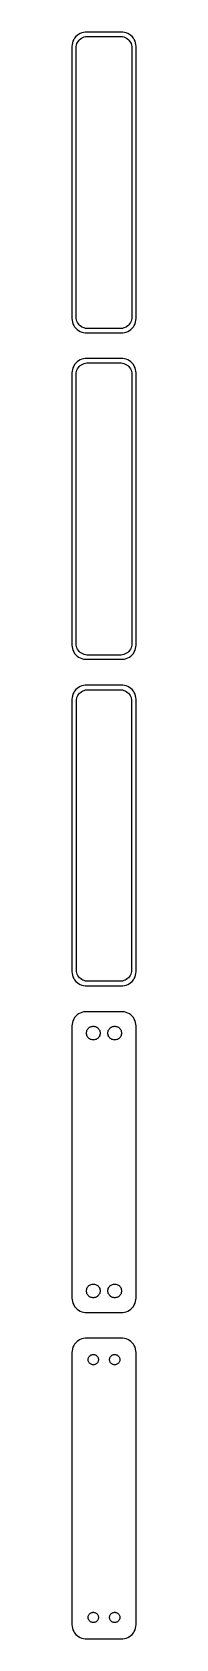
# Model space of a CAD drawing. Header units: metres. Extents: x -11 to 11, y 404 to 964.
import ezdxf

# ---------------------------------------------------------------- set-up
doc = ezdxf.new("R2010")
doc.units = ezdxf.units.M

msp = doc.modelspace()

# ---------------------------------------------------------------- linework, layer by layer
for p, q in [((-11.2106, 960.127), (-11.25, 959.5)), ((-11.25, 959.5), (-11.25, 864.5)), ((-11.0929, 960.743), (-11.2106, 960.127)), ((-10.8989, 961.341), (-11.0929, 960.743)), ((-10.6315, 961.909), (-10.8989, 961.341)), ((-10.2951, 962.439), (-10.6315, 961.909)), ((-9.89484, 962.923), (-10.2951, 962.439)), ((-9.43712, 963.353), (-9.89484, 962.923)), ((-9.75, 959), (-9.71844, 959.501)), ((-9.71844, 959.501), (-9.62433, 959.995)), ((-9.62433, 959.995), (-9.4691, 960.472)), ((-9.4691, 960.472), (-9.25522, 960.927)), ((-8.92912, 963.722), (-9.43712, 963.353)), ((-9.25522, 960.927), (-8.98605, 961.351)), ((-8.98605, 961.351), (-8.66586, 961.738)), ((-8.37889, 964.024), (-8.92912, 963.722)), ((-8.66586, 961.738), (-8.29968, 962.082)), ((-7.79507, 964.255), (-8.37889, 964.024)), ((-8.29968, 962.082), (-7.8933, 962.377)), ((-7.8933, 962.377), (-7.45311, 962.619)), ((-7.1869, 964.411), (-7.79507, 964.255)), ((-7.45311, 962.619), (-6.98605, 962.804)), ((-6.56395, 964.49), (-7.1869, 964.411)), ((-6.98605, 962.804), (-6.49951, 962.929)), ((6.56395, 964.49), (-6.56395, 964.49)), ((-6.49951, 962.929), (-6.00116, 962.992)), ((-6.00116, 962.992), (6.00116, 962.992)), ((6.00116, 962.992), (6.49951, 962.929)), ((6.49951, 962.929), (6.98605, 962.804)), ((7.1869, 964.411), (6.56395, 964.49)), ((6.98605, 962.804), (7.45311, 962.619)), ((7.79507, 964.255), (7.1869, 964.411)), ((7.45311, 962.619), (7.8933, 962.377)), ((8.37889, 964.024), (7.79507, 964.255)), ((7.8933, 962.377), (8.29968, 962.082)), ((8.29968, 962.082), (8.66586, 961.738)), ((8.92912, 963.722), (8.37889, 964.024)), ((8.66586, 961.738), (8.98605, 961.351)), ((9.43712, 963.353), (8.92912, 963.722)), ((8.98605, 961.351), (9.25522, 960.927)), ((9.25522, 960.927), (9.4691, 960.472)), ((9.89484, 962.923), (9.43712, 963.353)), ((9.4691, 960.472), (9.62433, 959.995)), ((9.62433, 959.995), (9.71844, 959.501)), ((9.71844, 959.501), (9.75, 959)), ((10.2951, 962.439), (9.89484, 962.923)), ((10.6315, 961.909), (10.2951, 962.439)), ((10.8989, 961.341), (10.6315, 961.909)), ((11.0929, 960.743), (10.8989, 961.341)), ((11.2106, 960.127), (11.0929, 960.743)), ((11.25, 959.5), (11.2106, 960.127)), ((11.25, 864.5), (11.25, 959.5)), ((-9.75, 865), (-9.75, 959)), ((9.75, 959), (9.75, 865)), ((-11.25, 864.5), (-11.2106, 863.873)), ((-9.71844, 864.499), (-9.75, 865)), ((-9.62433, 864.005), (-9.71844, 864.499)), ((-9.4691, 863.528), (-9.62433, 864.005)), ((9.62433, 864.005), (9.4691, 863.528)), ((9.71844, 864.499), (9.62433, 864.005)), ((9.75, 865), (9.71844, 864.499)), ((11.2106, 863.873), (11.25, 864.5)), ((-11.2106, 863.873), (-11.0929, 863.257)), ((-11.0929, 863.257), (-10.8989, 862.659)), ((-10.8989, 862.659), (-10.6315, 862.091)), ((-10.6315, 862.091), (-10.2951, 861.561)), ((-10.2951, 861.561), (-9.89484, 861.077)), ((-9.89484, 861.077), (-9.43712, 860.647)), ((-9.25522, 863.073), (-9.4691, 863.528)), ((-9.43712, 860.647), (-8.92912, 860.278)), ((-8.98605, 862.649), (-9.25522, 863.073)), ((-8.66586, 862.262), (-8.98605, 862.649)), ((-8.92912, 860.278), (-8.37889, 859.976)), ((-8.29968, 861.918), (-8.66586, 862.262)), ((-8.37889, 859.976), (-7.79507, 859.745)), ((-7.8933, 861.623), (-8.29968, 861.918)), ((-7.45311, 861.381), (-7.8933, 861.623)), ((-7.79507, 859.745), (-7.1869, 859.589)), ((-6.98605, 861.196), (-7.45311, 861.381)), ((-7.1869, 859.589), (-6.56395, 859.51)), ((-6.49951, 861.071), (-6.98605, 861.196)), ((-6.56395, 859.51), (6.56395, 859.51)), ((-6.00116, 861.008), (-6.49951, 861.071)), ((6.00116, 861.008), (-6.00116, 861.008)), ((6.49951, 861.071), (6.00116, 861.008)), ((6.98605, 861.196), (6.49951, 861.071)), ((6.56395, 859.51), (7.1869, 859.589)), ((7.45311, 861.381), (6.98605, 861.196)), ((7.1869, 859.589), (7.79507, 859.745)), ((7.8933, 861.623), (7.45311, 861.381)), ((7.79507, 859.745), (8.37889, 859.976)), ((8.29968, 861.918), (7.8933, 861.623)), ((8.66586, 862.262), (8.29968, 861.918)), ((8.37889, 859.976), (8.92912, 860.278)), ((8.98605, 862.649), (8.66586, 862.262)), ((8.92912, 860.278), (9.43712, 860.647)), ((9.25522, 863.073), (8.98605, 862.649)), ((9.4691, 863.528), (9.25522, 863.073)), ((9.43712, 860.647), (9.89484, 861.077)), ((9.89484, 861.077), (10.2951, 861.561)), ((10.2951, 861.561), (10.6315, 862.091)), ((10.6315, 862.091), (10.8989, 862.659)), ((10.8989, 862.659), (11.0929, 863.257)), ((11.0929, 863.257), (11.2106, 863.873)), ((-10.8989, 847.341), (-11.0929, 846.743)), ((-10.6315, 847.909), (-10.8989, 847.341)), ((-10.2951, 848.439), (-10.6315, 847.909)), ((-9.89484, 848.923), (-10.2951, 848.439)), ((-9.43712, 849.353), (-9.89484, 848.923)), ((-8.92912, 849.722), (-9.43712, 849.353)), ((-9.25522, 846.927), (-8.98605, 847.351)), ((-8.98605, 847.351), (-8.66586, 847.738)), ((-8.37889, 850.024), (-8.92912, 849.722)), ((-8.66586, 847.738), (-8.29968, 848.082)), ((-7.79507, 850.255), (-8.37889, 850.024)), ((-8.29968, 848.082), (-7.8933, 848.377)), ((-7.8933, 848.377), (-7.45311, 848.619)), ((-7.1869, 850.411), (-7.79507, 850.255)), ((-7.45311, 848.619), (-6.98605, 848.804)), ((-6.56395, 850.49), (-7.1869, 850.411)), ((-6.98605, 848.804), (-6.49951, 848.929)), ((6.56395, 850.49), (-6.56395, 850.49)), ((-6.49951, 848.929), (-6.00116, 848.992)), ((-6.00116, 848.992), (6.00116, 848.992)), ((6.00116, 848.992), (6.49951, 848.929)), ((6.49951, 848.929), (6.98605, 848.804)), ((7.1869, 850.411), (6.56395, 850.49)), ((6.98605, 848.804), (7.45311, 848.619)), ((7.79507, 850.255), (7.1869, 850.411)), ((7.45311, 848.619), (7.8933, 848.377)), ((8.37889, 850.024), (7.79507, 850.255)), ((7.8933, 848.377), (8.29968, 848.082)), ((8.29968, 848.082), (8.66586, 847.738)), ((8.92912, 849.722), (8.37889, 850.024)), ((8.66586, 847.738), (8.98605, 847.351)), ((9.43712, 849.353), (8.92912, 849.722)), ((8.98605, 847.351), (9.25522, 846.927)), ((9.89484, 848.923), (9.43712, 849.353)), ((10.2951, 848.439), (9.89484, 848.923)), ((10.6315, 847.909), (10.2951, 848.439)), ((10.8989, 847.341), (10.6315, 847.909)), ((11.0929, 846.743), (10.8989, 847.341)), ((-11.2106, 846.127), (-11.25, 845.5)), ((-11.25, 845.5), (-11.25, 750.5)), ((-11.0929, 846.743), (-11.2106, 846.127)), ((-9.75, 845), (-9.71844, 845.501)), ((-9.75, 751), (-9.75, 845)), ((-9.71844, 845.501), (-9.62433, 845.995)), ((-9.62433, 845.995), (-9.4691, 846.472)), ((-9.4691, 846.472), (-9.25522, 846.927)), ((9.25522, 846.927), (9.4691, 846.472)), ((9.4691, 846.472), (9.62433, 845.995)), ((9.62433, 845.995), (9.71844, 845.501)), ((9.71844, 845.501), (9.75, 845)), ((9.75, 845), (9.75, 751)), ((11.2106, 846.127), (11.0929, 846.743)), ((11.25, 845.5), (11.2106, 846.127)), ((11.25, 750.5), (11.25, 845.5)), ((-11.25, 750.5), (-11.2106, 749.873)), ((-11.2106, 749.873), (-11.0929, 749.257)), ((-11.0929, 749.257), (-10.8989, 748.659)), ((-10.8989, 748.659), (-10.6315, 748.091)), ((-10.6315, 748.091), (-10.2951, 747.561)), ((-10.2951, 747.561), (-9.89484, 747.077)), ((-9.89484, 747.077), (-9.43712, 746.647)), ((-9.71844, 750.499), (-9.75, 751)), ((-9.62433, 750.005), (-9.71844, 750.499)), ((-9.4691, 749.528), (-9.62433, 750.005)), ((-9.25522, 749.073), (-9.4691, 749.528)), ((-9.43712, 746.647), (-8.92912, 746.278)), ((-8.98605, 748.649), (-9.25522, 749.073)), ((-8.66586, 748.262), (-8.98605, 748.649)), ((-8.92912, 746.278), (-8.37889, 745.976)), ((-8.29968, 747.918), (-8.66586, 748.262)), ((-7.8933, 747.623), (-8.29968, 747.918)), ((-7.45311, 747.381), (-7.8933, 747.623)), ((-6.98605, 747.196), (-7.45311, 747.381)), ((-6.49951, 747.071), (-6.98605, 747.196)), ((-6.00116, 747.008), (-6.49951, 747.071)), ((6.00116, 747.008), (-6.00116, 747.008)), ((6.49951, 747.071), (6.00116, 747.008)), ((6.98605, 747.196), (6.49951, 747.071)), ((7.45311, 747.381), (6.98605, 747.196)), ((7.8933, 747.623), (7.45311, 747.381)), ((8.29968, 747.918), (7.8933, 747.623)), ((8.66586, 748.262), (8.29968, 747.918)), ((8.37889, 745.976), (8.92912, 746.278)), ((8.98605, 748.649), (8.66586, 748.262)), ((8.92912, 746.278), (9.43712, 746.647)), ((9.25522, 749.073), (8.98605, 748.649)), ((9.4691, 749.528), (9.25522, 749.073)), ((9.43712, 746.647), (9.89484, 747.077)), ((9.62433, 750.005), (9.4691, 749.528)), ((9.71844, 750.499), (9.62433, 750.005)), ((9.75, 751), (9.71844, 750.499)), ((9.89484, 747.077), (10.2951, 747.561)), ((10.2951, 747.561), (10.6315, 748.091)), ((10.6315, 748.091), (10.8989, 748.659)), ((10.8989, 748.659), (11.0929, 749.257)), ((11.0929, 749.257), (11.2106, 749.873)), ((11.2106, 749.873), (11.25, 750.5)), ((-8.37889, 745.976), (-7.79507, 745.745)), ((-7.79507, 745.745), (-7.1869, 745.589)), ((-7.1869, 745.589), (-6.56395, 745.51)), ((-6.56395, 745.51), (6.56395, 745.51)), ((6.56395, 745.51), (7.1869, 745.589)), ((7.1869, 745.589), (7.79507, 745.745)), ((7.79507, 745.745), (8.37889, 745.976)), ((-9.89484, 734.923), (-10.2951, 734.439)), ((-9.43712, 735.353), (-9.89484, 734.923)), ((-8.92912, 735.722), (-9.43712, 735.353)), ((-8.37889, 736.024), (-8.92912, 735.722)), ((-7.79507, 736.255), (-8.37889, 736.024)), ((-7.1869, 736.411), (-7.79507, 736.255)), ((-6.56395, 736.49), (-7.1869, 736.411)), ((6.56395, 736.49), (-6.56395, 736.49)), ((7.1869, 736.411), (6.56395, 736.49)), ((7.79507, 736.255), (7.1869, 736.411)), ((8.37889, 736.024), (7.79507, 736.255)), ((8.92912, 735.722), (8.37889, 736.024)), ((9.43712, 735.353), (8.92912, 735.722)), ((9.89484, 734.923), (9.43712, 735.353)), ((10.2951, 734.439), (9.89484, 734.923)), ((-11.2106, 732.127), (-11.25, 731.5)), ((-11.25, 731.5), (-11.25, 636.5)), ((-11.0929, 732.743), (-11.2106, 732.127)), ((-10.8989, 733.341), (-11.0929, 732.743)), ((-10.6315, 733.909), (-10.8989, 733.341)), ((-10.2951, 734.439), (-10.6315, 733.909)), ((-9.62262, 731), (-9.59209, 731.485)), ((-9.62262, 637), (-9.62262, 731)), ((-9.59209, 731.485), (-9.50096, 731.963)), ((-9.50096, 731.963), (-9.35068, 732.426)), ((-9.35068, 732.426), (-9.1436, 732.866)), ((-9.1436, 732.866), (-8.88301, 733.276)), ((-8.88301, 733.276), (-8.57301, 733.651)), ((-8.57301, 733.651), (-8.21851, 733.984)), ((-8.21851, 733.984), (-7.82506, 734.27)), ((-7.82506, 734.27), (-7.39888, 734.504)), ((-7.39888, 734.504), (-6.9467, 734.683)), ((-6.9467, 734.683), (-6.47565, 734.804)), ((-6.47565, 734.804), (-5.99316, 734.865)), ((-5.99316, 734.865), (5.99316, 734.865)), ((5.99316, 734.865), (6.47565, 734.804)), ((6.47565, 734.804), (6.9467, 734.683)), ((6.9467, 734.683), (7.39888, 734.504)), ((7.39888, 734.504), (7.82506, 734.27)), ((7.82506, 734.27), (8.21851, 733.984)), ((8.21851, 733.984), (8.57301, 733.651)), ((8.57301, 733.651), (8.88301, 733.276)), ((8.88301, 733.276), (9.1436, 732.866)), ((9.1436, 732.866), (9.35068, 732.426)), ((9.35068, 732.426), (9.50096, 731.963)), ((9.50096, 731.963), (9.59209, 731.485)), ((9.59209, 731.485), (9.62262, 731)), ((9.62262, 731), (9.62262, 637)), ((10.6315, 733.909), (10.2951, 734.439)), ((10.8989, 733.341), (10.6315, 733.909)), ((11.0929, 732.743), (10.8989, 733.341)), ((11.2106, 732.127), (11.0929, 732.743)), ((11.25, 731.5), (11.2106, 732.127)), ((11.25, 636.5), (11.25, 731.5)), ((-11.25, 636.5), (-11.2106, 635.873)), ((-11.2106, 635.873), (-11.0929, 635.257)), ((-11.0929, 635.257), (-10.8989, 634.659)), ((-10.8989, 634.659), (-10.6315, 634.091)), ((-10.6315, 634.091), (-10.2951, 633.561)), ((-9.59209, 636.515), (-9.62262, 637)), ((-9.50096, 636.037), (-9.59209, 636.515)), ((-9.35068, 635.574), (-9.50096, 636.037)), ((-9.1436, 635.134), (-9.35068, 635.574)), ((-8.88301, 634.724), (-9.1436, 635.134)), ((-8.57301, 634.349), (-8.88301, 634.724)), ((-8.21851, 634.016), (-8.57301, 634.349)), ((-7.82506, 633.73), (-8.21851, 634.016)), ((8.21851, 634.016), (7.82506, 633.73)), ((8.57301, 634.349), (8.21851, 634.016)), ((8.88301, 634.724), (8.57301, 634.349)), ((9.1436, 635.134), (8.88301, 634.724)), ((9.35068, 635.574), (9.1436, 635.134)), ((9.50096, 636.037), (9.35068, 635.574)), ((9.59209, 636.515), (9.50096, 636.037)), ((9.62262, 637), (9.59209, 636.515)), ((10.2951, 633.561), (10.6315, 634.091)), ((10.6315, 634.091), (10.8989, 634.659)), ((10.8989, 634.659), (11.0929, 635.257)), ((11.0929, 635.257), (11.2106, 635.873)), ((11.2106, 635.873), (11.25, 636.5)), ((-10.2951, 633.561), (-9.89484, 633.077)), ((-9.89484, 633.077), (-9.43712, 632.647)), ((-9.43712, 632.647), (-8.92912, 632.278)), ((-8.92912, 632.278), (-8.37889, 631.976)), ((-8.37889, 631.976), (-7.79507, 631.745)), ((-7.39888, 633.496), (-7.82506, 633.73)), ((-7.79507, 631.745), (-7.1869, 631.589)), ((-6.9467, 633.317), (-7.39888, 633.496)), ((-7.1869, 631.589), (-6.56395, 631.51)), ((-6.47565, 633.196), (-6.9467, 633.317)), ((-6.56395, 631.51), (6.56395, 631.51)), ((-5.99316, 633.135), (-6.47565, 633.196)), ((5.99316, 633.135), (-5.99316, 633.135)), ((6.47565, 633.196), (5.99316, 633.135)), ((6.9467, 633.317), (6.47565, 633.196)), ((6.56395, 631.51), (7.1869, 631.589)), ((7.39888, 633.496), (6.9467, 633.317)), ((7.1869, 631.589), (7.79507, 631.745)), ((7.82506, 633.73), (7.39888, 633.496)), ((7.79507, 631.745), (8.37889, 631.976)), ((8.37889, 631.976), (8.92912, 632.278)), ((8.92912, 632.278), (9.43712, 632.647)), ((9.43712, 632.647), (9.89484, 633.077)), ((9.89484, 633.077), (10.2951, 633.561)), ((-11.2106, 618.127), (-11.25, 617.5)), ((-11.25, 617.5), (-11.25, 522.5)), ((-11.0929, 618.743), (-11.2106, 618.127)), ((-10.8989, 619.341), (-11.0929, 618.743)), ((-10.6315, 619.909), (-10.8989, 619.341)), ((-10.2951, 620.439), (-10.6315, 619.909)), ((-9.89484, 620.923), (-10.2951, 620.439)), ((-9.43712, 621.353), (-9.89484, 620.923)), ((-8.92912, 621.722), (-9.43712, 621.353)), ((-8.37889, 622.024), (-8.92912, 621.722)), ((-7.79507, 622.255), (-8.37889, 622.024)), ((-7.1869, 622.411), (-7.79507, 622.255)), ((-6.56395, 622.49), (-7.1869, 622.411)), ((6.56395, 622.49), (-6.56395, 622.49)), ((-5.03598, 617.026), (-4.77187, 617.172)), ((-4.77187, 617.172), (-4.49164, 617.283)), ((-4.49164, 617.283), (-4.19971, 617.357)), ((-4.19971, 617.357), (-3.9007, 617.395)), ((-3.9007, 617.395), (-3.59929, 617.395)), ((-3.59929, 617.395), (-3.30028, 617.357)), ((-3.30028, 617.357), (-3.00835, 617.283)), ((-3.00835, 617.283), (-2.72812, 617.172)), ((-2.72812, 617.172), (-2.464, 617.026)), ((2.464, 617.026), (2.72812, 617.172)), ((2.72812, 617.172), (3.00835, 617.283)), ((3.00835, 617.283), (3.30028, 617.357)), ((3.30028, 617.357), (3.59929, 617.395)), ((3.59929, 617.395), (3.9007, 617.395)), ((3.9007, 617.395), (4.19971, 617.357)), ((4.19971, 617.357), (4.49164, 617.283)), ((4.49164, 617.283), (4.77187, 617.172)), ((4.77187, 617.172), (5.03598, 617.026)), ((7.1869, 622.411), (6.56395, 622.49)), ((7.79507, 622.255), (7.1869, 622.411)), ((8.37889, 622.024), (7.79507, 622.255)), ((8.92912, 621.722), (8.37889, 622.024)), ((9.43712, 621.353), (8.92912, 621.722)), ((9.89484, 620.923), (9.43712, 621.353)), ((10.2951, 620.439), (9.89484, 620.923)), ((10.6315, 619.909), (10.2951, 620.439)), ((10.8989, 619.341), (10.6315, 619.909)), ((11.0929, 618.743), (10.8989, 619.341)), ((11.2106, 618.127), (11.0929, 618.743)), ((11.25, 617.5), (11.2106, 618.127)), ((11.25, 522.5), (11.25, 617.5)), ((-6.14999, 615), (-6.13107, 615.301)), ((-6.13107, 614.699), (-6.14999, 615)), ((-6.13107, 615.301), (-6.07458, 615.597)), ((-6.07458, 614.403), (-6.13107, 614.699)), ((-6.07458, 615.597), (-5.98146, 615.883)), ((-5.98146, 614.117), (-6.07458, 614.403)), ((-5.98146, 615.883), (-5.85313, 616.156)), ((-5.85313, 613.844), (-5.98146, 614.117)), ((-5.85313, 616.156), (-5.69164, 616.411)), ((-5.69164, 613.589), (-5.85313, 613.844)), ((-5.69164, 616.411), (-5.49951, 616.643)), ((-5.49951, 613.357), (-5.69164, 613.589)), ((-5.49951, 616.643), (-5.27982, 616.849)), ((-5.27982, 613.151), (-5.49951, 613.357)), ((-5.27982, 616.849), (-5.03598, 617.026)), ((-5.03598, 612.974), (-5.27982, 613.151)), ((-4.77187, 612.828), (-5.03598, 612.974)), ((-4.49164, 612.717), (-4.77187, 612.828)), ((-4.19971, 612.643), (-4.49164, 612.717)), ((-3.9007, 612.605), (-4.19971, 612.643)), ((-3.59929, 612.605), (-3.9007, 612.605)), ((-3.30028, 612.643), (-3.59929, 612.605)), ((-3.00835, 612.717), (-3.30028, 612.643)), ((-2.72812, 612.828), (-3.00835, 612.717)), ((-2.464, 612.974), (-2.72812, 612.828)), ((-2.464, 617.026), (-2.22017, 616.849)), ((-2.22017, 613.151), (-2.464, 612.974)), ((-2.22017, 616.849), (-2.00047, 616.643)), ((-2.00047, 613.357), (-2.22017, 613.151)), ((-2.00047, 616.643), (-1.80835, 616.411)), ((-1.80835, 613.589), (-2.00047, 613.357)), ((-1.80835, 616.411), (-1.64685, 616.156)), ((-1.64685, 613.844), (-1.80835, 613.589)), ((-1.64685, 616.156), (-1.51852, 615.883)), ((-1.51852, 614.117), (-1.64685, 613.844)), ((-1.51852, 615.883), (-1.4254, 615.597)), ((-1.4254, 614.403), (-1.51852, 614.117)), ((-1.4254, 615.597), (-1.36891, 615.301)), ((-1.36891, 614.699), (-1.4254, 614.403)), ((-1.36891, 615.301), (-1.34999, 615)), ((-1.34999, 615), (-1.36891, 614.699)), ((1.34999, 615), (1.36891, 615.301)), ((1.36891, 614.699), (1.34999, 615)), ((1.36891, 615.301), (1.4254, 615.597)), ((1.4254, 614.403), (1.36891, 614.699)), ((1.4254, 615.597), (1.51852, 615.883)), ((1.51852, 614.117), (1.4254, 614.403)), ((1.51852, 615.883), (1.64685, 616.156)), ((1.64685, 613.844), (1.51852, 614.117)), ((1.64685, 616.156), (1.80835, 616.411)), ((1.80835, 613.589), (1.64685, 613.844)), ((1.80835, 616.411), (2.00047, 616.643)), ((2.00047, 613.357), (1.80835, 613.589)), ((2.00047, 616.643), (2.22017, 616.849)), ((2.22017, 613.151), (2.00047, 613.357)), ((2.22017, 616.849), (2.464, 617.026)), ((2.464, 612.974), (2.22017, 613.151)), ((2.72812, 612.828), (2.464, 612.974)), ((3.00835, 612.717), (2.72812, 612.828)), ((3.30028, 612.643), (3.00835, 612.717)), ((3.59929, 612.605), (3.30028, 612.643)), ((3.9007, 612.605), (3.59929, 612.605)), ((4.19971, 612.643), (3.9007, 612.605)), ((4.49164, 612.717), (4.19971, 612.643)), ((4.77187, 612.828), (4.49164, 612.717)), ((5.03598, 612.974), (4.77187, 612.828)), ((5.03598, 617.026), (5.27982, 616.849)), ((5.27982, 613.151), (5.03598, 612.974)), ((5.27982, 616.849), (5.49951, 616.643)), ((5.49951, 613.357), (5.27982, 613.151)), ((5.49951, 616.643), (5.69164, 616.411)), ((5.69164, 613.589), (5.49951, 613.357)), ((5.69164, 616.411), (5.85313, 616.156)), ((5.85313, 613.844), (5.69164, 613.589)), ((5.85313, 616.156), (5.98146, 615.883)), ((5.98146, 614.117), (5.85313, 613.844)), ((5.98146, 615.883), (6.07458, 615.597)), ((6.07458, 614.403), (5.98146, 614.117)), ((6.07458, 615.597), (6.13107, 615.301)), ((6.13107, 614.699), (6.07458, 614.403)), ((6.13107, 615.301), (6.14999, 615)), ((6.14999, 615), (6.13107, 614.699)), ((-4.49164, 527.283), (-4.19971, 527.357)), ((-4.19971, 527.357), (-3.9007, 527.395)), ((-3.9007, 527.395), (-3.59929, 527.395)), ((-3.59929, 527.395), (-3.30028, 527.357)), ((-3.30028, 527.357), (-3.00835, 527.283)), ((3.00835, 527.283), (3.30028, 527.357)), ((3.30028, 527.357), (3.59929, 527.395)), ((3.59929, 527.395), (3.9007, 527.395)), ((3.9007, 527.395), (4.19971, 527.357)), ((4.19971, 527.357), (4.49164, 527.283)), ((-11.25, 522.5), (-11.2106, 521.873)), ((-11.2106, 521.873), (-11.0929, 521.257)), ((-6.14999, 525), (-6.13107, 525.301)), ((-6.13107, 524.699), (-6.14999, 525)), ((-6.13107, 525.301), (-6.07458, 525.597)), ((-6.07458, 524.403), (-6.13107, 524.699)), ((-6.07458, 525.597), (-5.98146, 525.883)), ((-5.98146, 524.117), (-6.07458, 524.403)), ((-5.98146, 525.883), (-5.85313, 526.156)), ((-5.85313, 523.844), (-5.98146, 524.117)), ((-5.85313, 526.156), (-5.69164, 526.411)), ((-5.69164, 523.589), (-5.85313, 523.844)), ((-5.69164, 526.411), (-5.49951, 526.643)), ((-5.49951, 523.357), (-5.69164, 523.589)), ((-5.49951, 526.643), (-5.27982, 526.849)), ((-5.27982, 523.151), (-5.49951, 523.357)), ((-5.27982, 526.849), (-5.03598, 527.026)), ((-5.03598, 522.974), (-5.27982, 523.151)), ((-5.03598, 527.026), (-4.77187, 527.172)), ((-4.77187, 522.828), (-5.03598, 522.974)), ((-4.77187, 527.172), (-4.49164, 527.283)), ((-4.49164, 522.717), (-4.77187, 522.828)), ((-4.19971, 522.643), (-4.49164, 522.717)), ((-3.9007, 522.605), (-4.19971, 522.643)), ((-3.59929, 522.605), (-3.9007, 522.605)), ((-3.30028, 522.643), (-3.59929, 522.605)), ((-3.00835, 522.717), (-3.30028, 522.643)), ((-3.00835, 527.283), (-2.72812, 527.172)), ((-2.72812, 522.828), (-3.00835, 522.717)), ((-2.72812, 527.172), (-2.464, 527.026)), ((-2.464, 522.974), (-2.72812, 522.828)), ((-2.464, 527.026), (-2.22017, 526.849)), ((-2.22017, 523.151), (-2.464, 522.974)), ((-2.22017, 526.849), (-2.00047, 526.643)), ((-2.00047, 523.357), (-2.22017, 523.151)), ((-2.00047, 526.643), (-1.80835, 526.411)), ((-1.80835, 523.589), (-2.00047, 523.357)), ((-1.80835, 526.411), (-1.64685, 526.156)), ((-1.64685, 523.844), (-1.80835, 523.589)), ((-1.64685, 526.156), (-1.51852, 525.883)), ((-1.51852, 524.117), (-1.64685, 523.844)), ((-1.51852, 525.883), (-1.4254, 525.597)), ((-1.4254, 524.403), (-1.51852, 524.117)), ((-1.4254, 525.597), (-1.36891, 525.301)), ((-1.36891, 524.699), (-1.4254, 524.403)), ((-1.36891, 525.301), (-1.34999, 525)), ((-1.34999, 525), (-1.36891, 524.699)), ((1.34999, 525), (1.36891, 525.301)), ((1.36891, 524.699), (1.34999, 525)), ((1.36891, 525.301), (1.4254, 525.597)), ((1.4254, 524.403), (1.36891, 524.699)), ((1.4254, 525.597), (1.51852, 525.883)), ((1.51852, 524.117), (1.4254, 524.403)), ((1.51852, 525.883), (1.64685, 526.156)), ((1.64685, 523.844), (1.51852, 524.117)), ((1.64685, 526.156), (1.80835, 526.411)), ((1.80835, 523.589), (1.64685, 523.844)), ((1.80835, 526.411), (2.00047, 526.643)), ((2.00047, 523.357), (1.80835, 523.589)), ((2.00047, 526.643), (2.22017, 526.849)), ((2.22017, 523.151), (2.00047, 523.357)), ((2.22017, 526.849), (2.464, 527.026)), ((2.464, 522.974), (2.22017, 523.151)), ((2.464, 527.026), (2.72812, 527.172)), ((2.72812, 522.828), (2.464, 522.974)), ((2.72812, 527.172), (3.00835, 527.283)), ((3.00835, 522.717), (2.72812, 522.828)), ((3.30028, 522.643), (3.00835, 522.717)), ((3.59929, 522.605), (3.30028, 522.643)), ((3.9007, 522.605), (3.59929, 522.605)), ((4.19971, 522.643), (3.9007, 522.605)), ((4.49164, 522.717), (4.19971, 522.643)), ((4.49164, 527.283), (4.77187, 527.172)), ((4.77187, 522.828), (4.49164, 522.717)), ((4.77187, 527.172), (5.03598, 527.026)), ((5.03598, 522.974), (4.77187, 522.828)), ((5.03598, 527.026), (5.27982, 526.849)), ((5.27982, 523.151), (5.03598, 522.974)), ((5.27982, 526.849), (5.49951, 526.643)), ((5.49951, 523.357), (5.27982, 523.151)), ((5.49951, 526.643), (5.69164, 526.411)), ((5.69164, 523.589), (5.49951, 523.357)), ((5.69164, 526.411), (5.85313, 526.156)), ((5.85313, 523.844), (5.69164, 523.589)), ((5.85313, 526.156), (5.98146, 525.883)), ((5.98146, 524.117), (5.85313, 523.844)), ((5.98146, 525.883), (6.07458, 525.597)), ((6.07458, 524.403), (5.98146, 524.117)), ((6.07458, 525.597), (6.13107, 525.301)), ((6.13107, 524.699), (6.07458, 524.403)), ((6.13107, 525.301), (6.14999, 525)), ((6.14999, 525), (6.13107, 524.699)), ((11.0929, 521.257), (11.2106, 521.873)), ((11.2106, 521.873), (11.25, 522.5)), ((-11.0929, 521.257), (-10.8989, 520.659)), ((-10.8989, 520.659), (-10.6315, 520.091)), ((-10.6315, 520.091), (-10.2951, 519.561)), ((-10.2951, 519.561), (-9.89484, 519.077)), ((-9.89484, 519.077), (-9.43712, 518.647)), ((-9.43712, 518.647), (-8.92912, 518.278)), ((-8.92912, 518.278), (-8.37889, 517.976)), ((-8.37889, 517.976), (-7.79507, 517.745)), ((-7.79507, 517.745), (-7.1869, 517.589)), ((-7.1869, 517.589), (-6.56395, 517.51)), ((-6.56395, 517.51), (6.56395, 517.51)), ((6.56395, 517.51), (7.1869, 517.589)), ((7.1869, 517.589), (7.79507, 517.745)), ((7.79507, 517.745), (8.37889, 517.976)), ((8.37889, 517.976), (8.92912, 518.278)), ((8.92912, 518.278), (9.43712, 518.647)), ((9.43712, 518.647), (9.89484, 519.077)), ((9.89484, 519.077), (10.2951, 519.561)), ((10.2951, 519.561), (10.6315, 520.091)), ((10.6315, 520.091), (10.8989, 520.659)), ((10.8989, 520.659), (11.0929, 521.257)), ((-10.8989, 505.341), (-11.0929, 504.743)), ((-10.6315, 505.909), (-10.8989, 505.341)), ((-10.2951, 506.439), (-10.6315, 505.909)), ((-9.89484, 506.923), (-10.2951, 506.439)), ((-9.43712, 507.353), (-9.89484, 506.923)), ((-8.92912, 507.722), (-9.43712, 507.353)), ((-8.37889, 508.024), (-8.92912, 507.722)), ((-7.79507, 508.255), (-8.37889, 508.024)), ((-7.1869, 508.411), (-7.79507, 508.255)), ((-6.56395, 508.49), (-7.1869, 508.411)), ((6.56395, 508.49), (-6.56395, 508.49)), ((7.1869, 508.411), (6.56395, 508.49)), ((7.79507, 508.255), (7.1869, 508.411)), ((8.37889, 508.024), (7.79507, 508.255)), ((8.92912, 507.722), (8.37889, 508.024)), ((9.43712, 507.353), (8.92912, 507.722)), ((9.89484, 506.923), (9.43712, 507.353)), ((10.2951, 506.439), (9.89484, 506.923)), ((10.6315, 505.909), (10.2951, 506.439)), ((10.8989, 505.341), (10.6315, 505.909)), ((11.0929, 504.743), (10.8989, 505.341)), ((-11.2106, 504.127), (-11.25, 503.5)), ((-11.25, 503.5), (-11.25, 408.5)), ((-11.0929, 504.743), (-11.2106, 504.127)), ((-5.54999, 501), (-5.5358, 501.226)), ((-5.5358, 500.774), (-5.54999, 501)), ((-5.5358, 501.226), (-5.49344, 501.448)), ((-5.49344, 500.552), (-5.5358, 500.774)), ((-5.49344, 501.448), (-5.42358, 501.663)), ((-5.42358, 500.337), (-5.49344, 500.552)), ((-5.42358, 501.663), (-5.32735, 501.867)), ((-5.32735, 500.133), (-5.42358, 500.337)), ((-5.32735, 501.867), (-5.20622, 502.058)), ((-5.20622, 499.942), (-5.32735, 500.133)), ((-5.20622, 502.058), (-5.06213, 502.232)), ((-5.06213, 499.768), (-5.20622, 499.942)), ((-5.06213, 502.232), (-4.89735, 502.387)), ((-4.89735, 499.613), (-5.06213, 499.768)), ((-4.89735, 502.387), (-4.71448, 502.52)), ((-4.71448, 499.48), (-4.89735, 499.613)), ((-4.71448, 502.52), (-4.51639, 502.629)), ((-4.51639, 499.371), (-4.71448, 499.48)), ((-4.51639, 502.629), (-4.30623, 502.712)), ((-4.30623, 499.288), (-4.51639, 499.371)), ((-4.30623, 502.712), (-4.08728, 502.768)), ((-4.08728, 499.232), (-4.30623, 499.288)), ((-4.08728, 502.768), (-3.86302, 502.796)), ((-3.86302, 502.796), (-3.63696, 502.796)), ((-3.63696, 502.796), (-3.4127, 502.768)), ((-3.4127, 502.768), (-3.19376, 502.712)), ((-3.19376, 499.288), (-3.4127, 499.232)), ((-3.19376, 502.712), (-2.9836, 502.629)), ((-2.9836, 499.371), (-3.19376, 499.288)), ((-2.9836, 502.629), (-2.78551, 502.52)), ((-2.78551, 499.48), (-2.9836, 499.371)), ((-2.78551, 502.52), (-2.60263, 502.387)), ((-2.60263, 499.613), (-2.78551, 499.48)), ((-2.60263, 502.387), (-2.43785, 502.232)), ((-2.43785, 499.768), (-2.60263, 499.613)), ((-2.43785, 502.232), (-2.29376, 502.058)), ((-2.29376, 499.942), (-2.43785, 499.768)), ((-2.29376, 502.058), (-2.17264, 501.867)), ((-2.17264, 500.133), (-2.29376, 499.942)), ((-2.17264, 501.867), (-2.0764, 501.663)), ((-2.0764, 500.337), (-2.17264, 500.133)), ((-2.0764, 501.663), (-2.00655, 501.448)), ((-2.00655, 500.552), (-2.0764, 500.337)), ((-2.00655, 501.448), (-1.96419, 501.226)), ((-1.96419, 500.774), (-2.00655, 500.552)), ((-1.96419, 501.226), (-1.95, 501)), ((-1.95, 501), (-1.96419, 500.774)), ((1.95, 501), (1.96419, 501.226)), ((1.96419, 500.774), (1.95, 501)), ((1.96419, 501.226), (2.00655, 501.448)), ((2.00655, 500.552), (1.96419, 500.774)), ((2.00655, 501.448), (2.0764, 501.663)), ((2.0764, 500.337), (2.00655, 500.552)), ((2.0764, 501.663), (2.17264, 501.867)), ((2.17264, 500.133), (2.0764, 500.337)), ((2.17264, 501.867), (2.29376, 502.058)), ((2.29376, 499.942), (2.17264, 500.133)), ((2.29376, 502.058), (2.43785, 502.232)), ((2.43785, 499.768), (2.29376, 499.942)), ((2.43785, 502.232), (2.60263, 502.387)), ((2.60263, 499.613), (2.43785, 499.768)), ((2.60263, 502.387), (2.78551, 502.52)), ((2.78551, 499.48), (2.60263, 499.613)), ((2.78551, 502.52), (2.9836, 502.629)), ((2.9836, 499.371), (2.78551, 499.48)), ((2.9836, 502.629), (3.19376, 502.712)), ((3.19376, 499.288), (2.9836, 499.371)), ((3.19376, 502.712), (3.4127, 502.768)), ((3.4127, 499.232), (3.19376, 499.288)), ((3.4127, 502.768), (3.63696, 502.796)), ((3.63696, 502.796), (3.86302, 502.796)), ((3.86302, 502.796), (4.08728, 502.768)), ((4.08728, 502.768), (4.30623, 502.712)), ((4.30623, 499.288), (4.08728, 499.232)), ((4.30623, 502.712), (4.51639, 502.629)), ((4.51639, 499.371), (4.30623, 499.288)), ((4.51639, 502.629), (4.71448, 502.52)), ((4.71448, 499.48), (4.51639, 499.371)), ((4.71448, 502.52), (4.89735, 502.387)), ((4.89735, 499.613), (4.71448, 499.48)), ((4.89735, 502.387), (5.06213, 502.232)), ((5.06213, 499.768), (4.89735, 499.613)), ((5.06213, 502.232), (5.20622, 502.058)), ((5.20622, 499.942), (5.06213, 499.768)), ((5.20622, 502.058), (5.32735, 501.867)), ((5.32735, 500.133), (5.20622, 499.942)), ((5.32735, 501.867), (5.42358, 501.663)), ((5.42358, 500.337), (5.32735, 500.133)), ((5.42358, 501.663), (5.49344, 501.448)), ((5.49344, 500.552), (5.42358, 500.337)), ((5.49344, 501.448), (5.5358, 501.226)), ((5.5358, 500.774), (5.49344, 500.552)), ((5.5358, 501.226), (5.54999, 501)), ((5.54999, 501), (5.5358, 500.774)), ((11.2106, 504.127), (11.0929, 504.743)), ((11.25, 503.5), (11.2106, 504.127)), ((11.25, 408.5), (11.25, 503.5)), ((-3.86302, 499.204), (-4.08728, 499.232)), ((-3.63696, 499.204), (-3.86302, 499.204)), ((-3.4127, 499.232), (-3.63696, 499.204)), ((3.63696, 499.204), (3.4127, 499.232)), ((3.86302, 499.204), (3.63696, 499.204)), ((4.08728, 499.232), (3.86302, 499.204)), ((-5.54999, 411), (-5.5358, 411.226)), ((-5.5358, 410.774), (-5.54999, 411)), ((-5.5358, 411.226), (-5.49344, 411.448)), ((-5.49344, 410.552), (-5.5358, 410.774)), ((-5.49344, 411.448), (-5.42358, 411.663)), ((-5.42358, 410.337), (-5.49344, 410.552)), ((-5.42358, 411.663), (-5.32735, 411.867)), ((-5.32735, 410.133), (-5.42358, 410.337)), ((-5.32735, 411.867), (-5.20622, 412.058)), ((-5.20622, 409.942), (-5.32735, 410.133)), ((-5.20622, 412.058), (-5.06213, 412.232)), ((-5.06213, 409.768), (-5.20622, 409.942)), ((-5.06213, 412.232), (-4.89735, 412.387)), ((-4.89735, 409.613), (-5.06213, 409.768)), ((-4.89735, 412.387), (-4.71448, 412.52)), ((-4.71448, 409.48), (-4.89735, 409.613)), ((-4.71448, 412.52), (-4.51639, 412.629)), ((-4.51639, 412.629), (-4.30623, 412.712)), ((-4.30623, 412.712), (-4.08728, 412.768)), ((-4.08728, 412.768), (-3.86302, 412.796)), ((-3.86302, 412.796), (-3.63696, 412.796)), ((-3.63696, 412.796), (-3.4127, 412.768)), ((-3.4127, 412.768), (-3.19376, 412.712)), ((-3.19376, 412.712), (-2.9836, 412.629)), ((-2.9836, 412.629), (-2.78551, 412.52)), ((-2.78551, 412.52), (-2.60263, 412.387)), ((-2.60263, 409.613), (-2.78551, 409.48)), ((-2.60263, 412.387), (-2.43785, 412.232)), ((-2.43785, 409.768), (-2.60263, 409.613)), ((-2.43785, 412.232), (-2.29376, 412.058)), ((-2.29376, 409.942), (-2.43785, 409.768)), ((-2.29376, 412.058), (-2.17264, 411.867)), ((-2.17264, 410.133), (-2.29376, 409.942)), ((-2.17264, 411.867), (-2.0764, 411.663)), ((-2.0764, 410.337), (-2.17264, 410.133)), ((-2.0764, 411.663), (-2.00655, 411.448)), ((-2.00655, 410.552), (-2.0764, 410.337)), ((-2.00655, 411.448), (-1.96419, 411.226)), ((-1.96419, 410.774), (-2.00655, 410.552)), ((-1.96419, 411.226), (-1.95, 411)), ((-1.95, 411), (-1.96419, 410.774)), ((1.95, 411), (1.96419, 411.226)), ((1.96419, 410.774), (1.95, 411)), ((1.96419, 411.226), (2.00655, 411.448)), ((2.00655, 410.552), (1.96419, 410.774)), ((2.00655, 411.448), (2.0764, 411.663)), ((2.0764, 410.337), (2.00655, 410.552)), ((2.0764, 411.663), (2.17264, 411.867)), ((2.17264, 410.133), (2.0764, 410.337)), ((2.17264, 411.867), (2.29376, 412.058)), ((2.29376, 409.942), (2.17264, 410.133)), ((2.29376, 412.058), (2.43785, 412.232)), ((2.43785, 409.768), (2.29376, 409.942)), ((2.43785, 412.232), (2.60263, 412.387)), ((2.60263, 409.613), (2.43785, 409.768)), ((2.60263, 412.387), (2.78551, 412.52)), ((2.78551, 409.48), (2.60263, 409.613)), ((2.78551, 412.52), (2.9836, 412.629)), ((2.9836, 412.629), (3.19376, 412.712)), ((3.19376, 412.712), (3.4127, 412.768)), ((3.4127, 412.768), (3.63696, 412.796)), ((3.63696, 412.796), (3.86302, 412.796)), ((3.86302, 412.796), (4.08728, 412.768)), ((4.08728, 412.768), (4.30623, 412.712)), ((4.30623, 412.712), (4.51639, 412.629)), ((4.51639, 412.629), (4.71448, 412.52)), ((4.71448, 412.52), (4.89735, 412.387)), ((4.89735, 409.613), (4.71448, 409.48)), ((4.89735, 412.387), (5.06213, 412.232)), ((5.06213, 409.768), (4.89735, 409.613)), ((5.06213, 412.232), (5.20622, 412.058)), ((5.20622, 409.942), (5.06213, 409.768)), ((5.20622, 412.058), (5.32735, 411.867)), ((5.32735, 410.133), (5.20622, 409.942)), ((5.32735, 411.867), (5.42358, 411.663)), ((5.42358, 410.337), (5.32735, 410.133)), ((5.42358, 411.663), (5.49344, 411.448)), ((5.49344, 410.552), (5.42358, 410.337)), ((5.49344, 411.448), (5.5358, 411.226)), ((5.5358, 410.774), (5.49344, 410.552)), ((5.5358, 411.226), (5.54999, 411)), ((5.54999, 411), (5.5358, 410.774)), ((-11.25, 408.5), (-11.2106, 407.873)), ((-11.2106, 407.873), (-11.0929, 407.257)), ((-11.0929, 407.257), (-10.8989, 406.659)), ((-10.8989, 406.659), (-10.6315, 406.091)), ((-10.6315, 406.091), (-10.2951, 405.561)), ((-10.2951, 405.561), (-9.89484, 405.077)), ((-9.89484, 405.077), (-9.43712, 404.647)), ((-9.43712, 404.647), (-8.92912, 404.278)), ((-8.92912, 404.278), (-8.37889, 403.976)), ((-8.37889, 403.976), (-7.79507, 403.745)), ((-4.51639, 409.371), (-4.71448, 409.48)), ((-4.30623, 409.288), (-4.51639, 409.371)), ((-4.08728, 409.232), (-4.30623, 409.288)), ((-3.86302, 409.204), (-4.08728, 409.232)), ((-3.63696, 409.204), (-3.86302, 409.204)), ((-3.4127, 409.232), (-3.63696, 409.204)), ((-3.19376, 409.288), (-3.4127, 409.232)), ((-2.9836, 409.371), (-3.19376, 409.288)), ((-2.78551, 409.48), (-2.9836, 409.371)), ((2.9836, 409.371), (2.78551, 409.48)), ((3.19376, 409.288), (2.9836, 409.371)), ((3.4127, 409.232), (3.19376, 409.288)), ((3.63696, 409.204), (3.4127, 409.232)), ((3.86302, 409.204), (3.63696, 409.204)), ((4.08728, 409.232), (3.86302, 409.204)), ((4.30623, 409.288), (4.08728, 409.232)), ((4.51639, 409.371), (4.30623, 409.288)), ((4.71448, 409.48), (4.51639, 409.371)), ((7.79507, 403.745), (8.37889, 403.976)), ((8.37889, 403.976), (8.92912, 404.278)), ((8.92912, 404.278), (9.43712, 404.647)), ((9.43712, 404.647), (9.89484, 405.077)), ((9.89484, 405.077), (10.2951, 405.561)), ((10.2951, 405.561), (10.6315, 406.091)), ((10.6315, 406.091), (10.8989, 406.659)), ((10.8989, 406.659), (11.0929, 407.257)), ((11.0929, 407.257), (11.2106, 407.873)), ((11.2106, 407.873), (11.25, 408.5)), ((-7.79507, 403.745), (-7.1869, 403.589)), ((-7.1869, 403.589), (-6.56395, 403.51)), ((-6.56395, 403.51), (6.56395, 403.51)), ((6.56395, 403.51), (7.1869, 403.589)), ((7.1869, 403.589), (7.79507, 403.745))]:
    msp.add_line(p, q)

doc.saveas('drawing.dxf')
